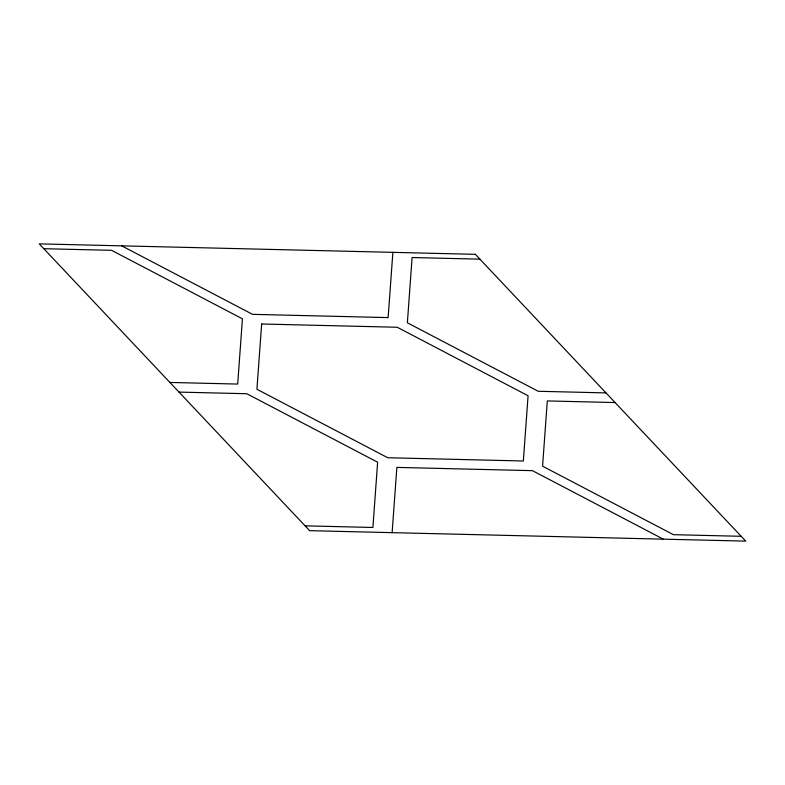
<?xml version="1.0" encoding="UTF-8"?>
<svg xmlns="http://www.w3.org/2000/svg" width="785" height="785" viewBox="0 0 785 785"><rect width="100%" height="100%" fill="white"/><g stroke="black" fill="none" stroke-linecap="round" stroke-linejoin="round"><path stroke-width="1.18" d="M392.873 252.348L388.133 317.601L252.554 314.343L121.714 245.852M392.127 532.652L396.867 467.399L532.446 470.657L663.286 539.148M43.803 248.698L111.588 250.327L242.428 318.818L237.688 384.071L169.903 382.442M479.89 259.158L412.105 257.529L407.366 322.782L538.206 391.273L606 392.902M179 392.098L246.794 393.727L377.634 462.218L372.895 527.471L305.11 525.842M615.097 402.558L547.312 400.929L542.572 466.182L673.412 534.673L741.197 536.302M261.66 323.999L256.921 389.252L387.761 457.743L523.34 461.001L528.079 395.748L397.239 327.257L261.66 323.999M475.347 254.33L39.25 243.87L309.653 530.67L745.75 541.13L475.347 254.33"/></g></svg>
